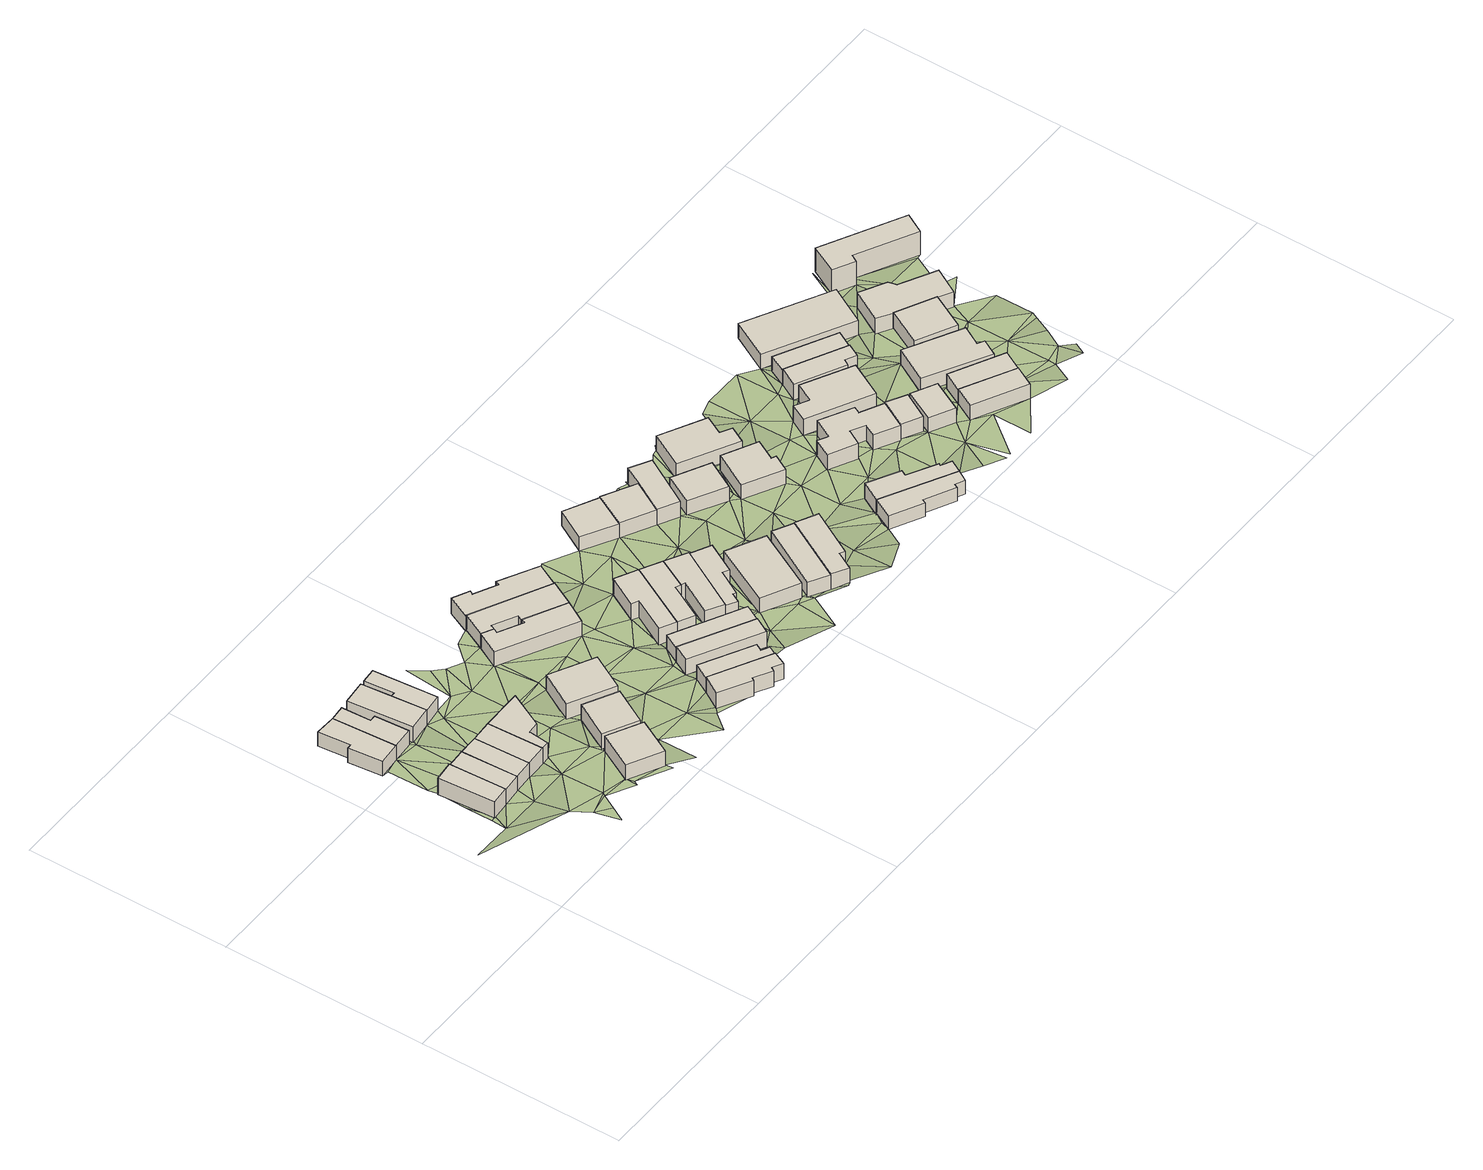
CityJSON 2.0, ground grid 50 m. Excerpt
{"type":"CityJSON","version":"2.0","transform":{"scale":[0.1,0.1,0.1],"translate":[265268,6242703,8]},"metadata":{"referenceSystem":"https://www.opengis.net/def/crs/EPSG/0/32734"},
"CityObjects":{
"building1":{"type":"Building","attributes":{"address":"14 Chapel Street Salt River Cape Town","building":"house","building:levels":"1","footprint":{"type":"Polygon"},"plus_code":"C9X3XRX9+XPX","ground_height":11.38,"building_height":4.1,"roof_height":15.48},"geometry":[{"type":"Solid","lod":"1","boundaries":[[[[0,1,2,3,4,5]],[[1,6,7,3,2]],[[6,8,9,7]],[[8,0,5,4,9]],[[4,3,7,9]],[[8,6,1,0]]]]}]},
"building2":{"type":"Building","attributes":{"address":"16 Chapel Street Salt River Cape Town","building":"house","building:levels":"1","footprint":{"type":"Polygon"},"plus_code":"C9X8XGXW+XCR","ground_height":11.04,"building_height":4.1,"roof_height":15.14},"geometry":[{"type":"Solid","lod":"1","boundaries":[[[[10,0,5,11]],[[0,8,12,5]],[[8,13,14,12]],[[13,10,11,14]],[[11,5,12,14]],[[13,8,0,10]]]]}]},
"building3":{"type":"Building","attributes":{"address":"21 Chapel Street Salt River Cape Town","building":"house","building:levels":"1","footprint":{"type":"Polygon"},"plus_code":"C8XXX7XC+XJV","ground_height":10.82,"building_height":4.1,"roof_height":14.92},"geometry":[{"type":"Solid","lod":"1","boundaries":[[[[15,16,17,18]],[[16,19,20,17]],[[19,21,22,20]],[[21,23,24,22]],[[23,25,26,24]],[[25,15,18,26]],[[18,17,20,22,24,26]],[[25,23,21,19,16,15]]]]}]},
"building4":{"type":"Building","attributes":{"address":"18 Chapel Street Salt River Cape Town","building":"house","building:levels":"1","footprint":{"type":"Polygon"},"plus_code":"C9XHX8X9+XPW","ground_height":11.04,"building_height":4.1,"roof_height":15.14},"geometry":[{"type":"Solid","lod":"1","boundaries":[[[[27,10,11,28]],[[10,13,14,11]],[[13,29,30,14]],[[29,27,28,30]],[[28,11,14,30]],[[29,13,10,27]]]]}]},
"building5":{"type":"Building","attributes":{"address":"23 Chapel Street Salt River Cape Town","building":"house","building:levels":"1","footprint":{"type":"Polygon"},"plus_code":"C9X6XMXP+XXR","ground_height":10.84,"building_height":4.1,"roof_height":14.94},"geometry":[{"type":"Solid","lod":"1","boundaries":[[[[31,32,33,18]],[[32,34,35,33]],[[34,36,37,35]],[[36,38,39,37]],[[38,40,17,39]],[[40,31,18,17]],[[18,33,35,37,39,17]],[[40,38,36,34,32,31]]]]}]},
"building6":{"type":"Building","attributes":{"address":"20 Chapel Street Salt River Cape Town","building":"house","building:levels":"1","footprint":{"type":"Polygon"},"plus_code":"C9XRX7XX+XVX","ground_height":10.97,"building_height":4.1,"roof_height":15.07},"geometry":[{"type":"Solid","lod":"1","boundaries":[[[[41,42,28,43]],[[42,44,30,28]],[[44,45,46,30]],[[45,41,43,46]],[[43,28,30,46]],[[45,44,42,41]]]]}]},
"building7":{"type":"Building","attributes":{"address":"Chapel Street Salt River Cape Town","building":"house","building:levels":"1","footprint":{"type":"Polygon"},"plus_code":"C9XHXCX6+XHW","ground_height":10.84,"building_height":4.1,"roof_height":14.94},"geometry":[{"type":"Solid","lod":"1","boundaries":[[[[47,48,49,50,51,52]],[[48,53,54,50,49]],[[53,55,56,54]],[[55,57,58,56]],[[57,47,52,51,58]],[[51,50,54,56,58]],[[57,55,53,48,47]]]]}]},
"building8":{"type":"Building","attributes":{"address":"22 Chapel Street Salt River Cape Town","building":"house","building:levels":"1","footprint":{"type":"Polygon"},"plus_code":"CCX4XJXQ+XQX","ground_height":10.97,"building_height":4.1,"roof_height":15.07},"geometry":[{"type":"Solid","lod":"1","boundaries":[[[[41,45,46,43]],[[45,59,60,46]],[[59,61,62,60]],[[61,63,64,62]],[[63,65,66,64]],[[65,41,43,66]],[[43,46,60,62,64,66]],[[65,63,61,59,45,41]]]]}]},
"building9":{"type":"Building","attributes":{"address":"28 Addison Road Salt River Cape Town","building":"house","building:levels":"1","footprint":{"type":"Polygon"},"plus_code":"CCXGXXXR+XRR","ground_height":11.49,"building_height":4.1,"roof_height":15.59},"geometry":[{"type":"Solid","lod":"1","boundaries":[[[[67,68,69,70]],[[68,71,72,69]],[[71,73,74,72]],[[73,67,70,74]],[[70,69,72,74]],[[73,71,68,67]]]]}]},
"building10":{"type":"Building","attributes":{"address":"Chapel Street Salt River Cape Town","building":"house","building:levels":"1","footprint":{"type":"Polygon"},"plus_code":"C9XRXRX3+XMV","ground_height":10.44,"building_height":4.1,"roof_height":14.54},"geometry":[{"type":"Solid","lod":"1","boundaries":[[[[75,76,77,78]],[[76,79,80,77]],[[79,47,52,80]],[[47,57,81,52]],[[57,82,83,81]],[[82,75,78,83]],[[78,77,80,52,81,83]],[[82,57,47,79,76,75]]]]}]},
"building11":{"type":"Building","attributes":{"address":"26 Addison Road Salt River Cape Town","building":"house","building:levels":"1","footprint":{"type":"Polygon"},"plus_code":"CCXRX2XX+X8W","ground_height":11.04,"building_height":4.1,"roof_height":15.14},"geometry":[{"type":"Solid","lod":"1","boundaries":[[[[84,85,86,87]],[[85,88,89,86]],[[88,90,91,89]],[[90,84,87,91]],[[87,86,89,91]],[[90,88,85,84]]]]}]},
"building12":{"type":"Building","attributes":{"address":"24 Addison Road Salt River Cape Town","building":"house","building:levels":"1","footprint":{"type":"Polygon"},"plus_code":"CFX2XJXQ+XGX","ground_height":10.74,"building_height":4.1,"roof_height":14.84},"geometry":[{"type":"Solid","lod":"1","boundaries":[[[[92,93,94,95]],[[93,96,97,94]],[[96,98,99,97]],[[98,92,95,99]],[[95,94,97,99]],[[98,96,93,92]]]]}]},
"building13":{"type":"Building","attributes":{"address":"14 Addison Road Salt River Cape Town","building":"house","building:levels":"1","footprint":{"type":"Polygon"},"plus_code":"CFX9XWX8+X9V","ground_height":10.28,"building_height":4.1,"roof_height":14.38},"geometry":[{"type":"Solid","lod":"1","boundaries":[[[[100,101,102,103]],[[101,104,105,102]],[[104,106,107,105]],[[106,108,109,107]],[[108,110,111,109]],[[110,112,113,111]],[[112,114,115,113]],[[114,100,103,115]],[[103,102,105,107,109,111,113,115]],[[114,112,110,108,106,104,101,100]]]]}]},
"building14":{"type":"Building","attributes":{"address":"17 Addison Road Salt River Cape Town","building":"house","building:levels":"1","footprint":{"type":"Polygon"},"plus_code":"CGX3XFXH+XPW","ground_height":11.41,"building_height":4.1,"roof_height":15.51},"geometry":[{"type":"Solid","lod":"1","boundaries":[[[[116,117,118,119,120]],[[117,121,122,118]],[[121,123,124,122]],[[123,125,126,124]],[[125,127,128,126]],[[127,129,130,128]],[[129,131,132,133,130]],[[131,116,120,119,133,132]],[[119,118,122,124,126,128,130,133]],[[131,129,127,125,123,121,117,116]]]]}]},
"building15":{"type":"Building","attributes":{"address":"15 Addison Road Salt River Cape Town","building":"house","building:levels":"1","footprint":{"type":"Polygon"},"plus_code":"CGX4XXX3+XHX","ground_height":11,"building_height":4.1,"roof_height":15.1},"geometry":[{"type":"Solid","lod":"1","boundaries":[[[[116,131,132,120]],[[131,134,135,132]],[[134,136,137,135]],[[136,138,139,137]],[[138,140,141,139]],[[140,116,120,141]],[[120,132,135,137,139,141]],[[140,138,136,134,131,116]]]]}]},
"building16":{"type":"Building","attributes":{"address":"12 Addison Road Salt River Cape Town","building":"house","building:levels":"1","footprint":{"type":"Polygon"},"plus_code":"CFXJXVXM+XJW","ground_height":10.28,"building_height":4.1,"roof_height":14.38},"geometry":[{"type":"Solid","lod":"1","boundaries":[[[[110,108,109,111]],[[108,142,143,109]],[[142,144,145,143]],[[144,101,102,145]],[[101,100,103,102]],[[100,146,147,148,103]],[[146,149,150,151,148,147]],[[149,110,111,151,150]],[[111,109,143,145,102,103,148,151]],[[149,146,100,101,144,142,108,110]]]]}]},
"building17":{"type":"Building","attributes":{"address":"13 Addison Road Salt River Cape Town","building":"house","building:levels":"1","footprint":{"type":"Polygon"},"plus_code":"CGX9X5XJ+X8V","ground_height":11.02,"building_height":4.1,"roof_height":15.12},"geometry":[{"type":"Solid","lod":"1","boundaries":[[[[152,153,154,155,156]],[[153,157,158,154]],[[157,159,160,161,158]],[[159,152,156,155,161,160]],[[155,154,158,161]],[[159,157,153,152]]]]}]},
"building18":{"type":"Building","attributes":{"address":"10 Addison Road Salt River Cape Town","building":"house","building:levels":"1","footprint":{"type":"Polygon"},"plus_code":"CFXMXMXX+XGV","ground_height":10.02,"building_height":4.1,"roof_height":14.12},"geometry":[{"type":"Solid","lod":"1","boundaries":[[[[162,163,164,147]],[[163,165,166,164]],[[165,167,168,166]],[[167,169,170,168]],[[169,171,172,170]],[[171,173,174,172]],[[173,175,150,174]],[[175,162,147,150]],[[147,164,166,168,170,172,174,150]],[[175,173,171,169,167,165,163,162]]]]}]},
"building19":{"type":"Building","attributes":{"address":"11 Addison Road Salt River Cape Town","building":"house","building:levels":"1","footprint":{"type":"Polygon"},"plus_code":"CGXFX6XF+X8W","ground_height":10.72,"building_height":4.1,"roof_height":14.82},"geometry":[{"type":"Solid","lod":"1","boundaries":[[[[159,176,177,160]],[[176,178,179,177]],[[178,152,156,179]],[[152,159,160,156]],[[160,177,179,156]],[[152,178,176,159]]]]}]},
"building20":{"type":"Building","attributes":{"address":"2 Tennyson Street Salt River Cape Town","building":"house","building:levels":"1","footprint":{"type":"Polygon"},"plus_code":"CGX9X4XX+XXX","ground_height":10.47,"building_height":4.1,"roof_height":14.57},"geometry":[{"type":"Solid","lod":"1","boundaries":[[[[180,181,182,183]],[[181,184,185,182]],[[184,186,187,185]],[[186,188,189,187]],[[188,190,191,189]],[[190,180,183,191]],[[183,182,185,187,189,191]],[[190,188,186,184,181,180]]]]}]},
"building21":{"type":"Building","attributes":{"address":"4 Tennyson Street Salt River Cape Town","building":"house","building:levels":"1","footprint":{"type":"Polygon"},"plus_code":"CGXPXMXG+XWX","ground_height":10.46,"building_height":4.1,"roof_height":14.56},"geometry":[{"type":"Solid","lod":"1","boundaries":[[[[192,180,183,193]],[[180,190,191,183]],[[190,194,195,191]],[[194,196,197,195]],[[196,198,199,197]],[[198,192,193,199]],[[193,183,191,195,197,199]],[[198,196,194,190,180,192]]]]}]},
"building22":{"type":"Building","attributes":{"address":"6 Tennyson Street Salt River Cape Town","building":"house","building:levels":"1","footprint":{"type":"Polygon"},"plus_code":"CGXVX7XH+XXX","ground_height":10.46,"building_height":4.1,"roof_height":14.56},"geometry":[{"type":"Solid","lod":"1","boundaries":[[[[200,192,201,193,202,203]],[[192,198,199,193,201]],[[198,204,205,199]],[[204,206,207,205]],[[206,208,209,207]],[[208,200,203,202,209]],[[202,193,199,205,207,209]],[[208,206,204,198,192,200]]]]}]},
"building23":{"type":"Building","attributes":{"address":"8 Tennyson Street Salt River Cape Town","building":"house","building:levels":"1","footprint":{"type":"Polygon"},"plus_code":"CHX6XPXX+XPX","ground_height":10.18,"building_height":4.1,"roof_height":14.28},"geometry":[{"type":"Solid","lod":"1","boundaries":[[[[210,211,212,203]],[[211,213,214,212]],[[213,215,216,214]],[[215,217,218,216]],[[217,219,220,218]],[[219,221,222,220]],[[221,223,224,222]],[[223,210,203,224]],[[203,212,214,216,218,220,222,224]],[[223,221,219,217,215,213,211,210]]]]}]},
"building24":{"type":"Building","attributes":{"address":"10 Tennyson Street Salt River Cape Town","building":"house","building:levels":"1","footprint":{"type":"Polygon"},"plus_code":"CHXGX3XG+XXX","ground_height":10.46,"building_height":4.1,"roof_height":14.56},"geometry":[{"type":"Solid","lod":"1","boundaries":[[[[225,226,227,228]],[[226,229,230,227]],[[229,231,232,230]],[[231,225,228,232]],[[228,227,230,232]],[[231,229,226,225]]]]}]},
"building25":{"type":"Building","attributes":{"address":"1 Tennyson Street Salt River Cape Town","building":"house","building:levels":"1","footprint":{"type":"Polygon"},"plus_code":"CHX4XCX5+XXR","ground_height":9.44,"building_height":4.1,"roof_height":13.54},"geometry":[{"type":"Solid","lod":"1","boundaries":[[[[233,234,235,236]],[[234,237,238,235]],[[237,239,240,238]],[[239,233,236,240]],[[236,235,238,240]],[[239,237,234,233]]]]}]},
"building26":{"type":"Building","attributes":{"address":"12 Tennyson Street Salt River Cape Town","building":"house","building:levels":"1","footprint":{"type":"Polygon"},"plus_code":"CHXWX9X7+X2R","ground_height":10.24,"building_height":4.1,"roof_height":14.34},"geometry":[{"type":"Solid","lod":"1","boundaries":[[[[241,242,243,244]],[[242,245,246,243]],[[245,247,248,246]],[[247,241,244,248]],[[244,243,246,248]],[[247,245,242,241]]]]}]},
"building27":{"type":"Building","attributes":{"address":"3 Tennyson Street Salt River Cape Town","building":"house","building:levels":"1","footprint":{"type":"Polygon"},"plus_code":"CHXGX6X5+XQX","ground_height":9.71,"building_height":4.1,"roof_height":13.81},"geometry":[{"type":"Solid","lod":"1","boundaries":[[[[249,250,251,252,253,240]],[[250,254,255,252,251]],[[254,256,257,255]],[[256,249,240,253,257]],[[253,252,255,257]],[[256,254,250,249]]]]}]},
"building28":{"type":"Building","attributes":{"address":"14 Tennyson Street Salt River Cape Town","building":"house","building:levels":"1","footprint":{"type":"Polygon"},"plus_code":"CJX5XRXQ+X6R","ground_height":10.38,"building_height":4.1,"roof_height":14.48},"geometry":[{"type":"Solid","lod":"1","boundaries":[[[[241,247,248,258,259,244]],[[247,260,261,258,248]],[[260,262,263,261]],[[262,264,265,263]],[[264,266,267,265]],[[266,241,244,259,267]],[[259,258,261,263,265,267]],[[266,264,262,260,247,241]]]]}]},
"building29":{"type":"Building","attributes":{"address":"5 Tennyson Street Salt River Cape Town","building":"house","building:levels":"1","footprint":{"type":"Polygon"},"plus_code":"CHXVX5XR+XPV","ground_height":9.89,"building_height":4.1,"roof_height":13.99},"geometry":[{"type":"Solid","lod":"1","boundaries":[[[[250,268,269,270,271,252]],[[268,272,273,270,269]],[[272,274,275,273]],[[274,254,276,275]],[[254,250,252,271,276]],[[271,270,273,275,276]],[[254,274,272,268,250]]]]}]},
"building30":{"type":"Building","attributes":{"address":"7 Tennyson Street Salt River Cape Town","building":"house","building:levels":"1","footprint":{"type":"Polygon"},"plus_code":"CJX5XXXG+XXV","ground_height":9.63,"building_height":4.1,"roof_height":13.73},"geometry":[{"type":"Solid","lod":"1","boundaries":[[[[277,278,279,280]],[[278,281,282,279]],[[281,283,284,282]],[[283,277,280,284]],[[280,279,282,284]],[[283,281,278,277]]]]}]},
"building31":{"type":"Building","attributes":{"address":"8 Burns Road Salt River Cape Town","building":"house","building:levels":"1","footprint":{"type":"Polygon"},"plus_code":"CJXPXHX6+XMX","ground_height":9.67,"building_height":4.1,"roof_height":13.77},"geometry":[{"type":"Solid","lod":"1","boundaries":[[[[285,286,287,288]],[[286,289,290,287]],[[289,291,292,290]],[[291,293,294,292]],[[293,295,296,294]],[[295,285,288,296]],[[288,287,290,292,294,296]],[[295,293,291,289,286,285]]]]}]},
"building32":{"type":"Building","attributes":{"address":"6 Salt River Cape Town","building":"house","building:levels":"1","footprint":{"type":"Polygon"},"plus_code":"CJXMX4X7+X5R","ground_height":9.63,"building_height":4.1,"roof_height":13.73},"geometry":[{"type":"Solid","lod":"1","boundaries":[[[[297,298,299,300]],[[298,301,302,299]],[[301,303,304,302]],[[303,305,306,304]],[[305,307,308,306]],[[307,297,300,308]],[[300,299,302,304,306,308]],[[307,305,303,301,298,297]]]]}]},
"building33":{"type":"Building","attributes":{"address":"19 Burns Road Salt River Cape Town","building":"house","building:levels":"1","footprint":{"type":"Polygon"},"plus_code":"CMX8XCXG+XVV","ground_height":10.25,"building_height":4.1,"roof_height":14.35},"geometry":[{"type":"Solid","lod":"1","boundaries":[[[[309,310,311,312]],[[310,313,314,311]],[[313,315,316,314]],[[315,317,318,316]],[[317,319,320,318]],[[319,321,322,320]],[[321,323,324,322]],[[323,309,312,324]],[[312,311,314,316,318,320,322,324]],[[323,321,319,317,315,313,310,309]]]]}]},
"building34":{"type":"Building","attributes":{"address":"17 Burns Road Salt River Cape Town","building":"house","building:levels":"1","footprint":{"type":"Polygon"},"plus_code":"CMXFX3XQ+XXX","ground_height":10.25,"building_height":4.1,"roof_height":14.35},"geometry":[{"type":"Solid","lod":"1","boundaries":[[[[325,326,322,324]],[[326,327,328,322]],[[327,329,330,328]],[[329,331,332,330]],[[331,333,334,332]],[[333,335,336,334]],[[335,337,338,336]],[[337,325,324,338]],[[324,322,328,330,332,334,336,338]],[[337,335,333,331,329,327,326,325]]]]}]},
"building35":{"type":"Building","attributes":{"address":"15 Burns Road Salt River Cape Town","building":"house","building:levels":"1","footprint":{"type":"Polygon"},"plus_code":"CMXWXWX3+XMX","ground_height":9.73,"building_height":4.1,"roof_height":13.83},"geometry":[{"type":"Solid","lod":"1","boundaries":[[[[339,340,341,342]],[[340,343,344,341]],[[343,345,346,344]],[[345,347,348,346]],[[347,349,350,348]],[[349,351,352,350]],[[351,353,354,352]],[[353,355,356,354]],[[355,357,358,356]],[[357,359,360,358]],[[359,361,362,360]],[[361,339,342,362]],[[342,341,344,346,348,350,352,354,356,358,360,362]],[[361,359,357,355,353,351,349,347,345,343,340,339]]]]}]},
"building36":{"type":"Building","attributes":{"address":"13 Burns Road Salt River Cape Town","building":"house","building:levels":"1","footprint":{"type":"Polygon"},"plus_code":"CPX5XPXH+X2R","ground_height":9.86,"building_height":4.1,"roof_height":13.96},"geometry":[{"type":"Solid","lod":"1","boundaries":[[[[363,364,365,366]],[[364,367,368,365]],[[367,369,370,368]],[[369,371,372,370]],[[371,373,374,372]],[[373,363,366,374]],[[366,365,368,370,372,374]],[[373,371,369,367,364,363]]]]}]},
"building37":{"type":"Building","attributes":{"address":"13 Tennyson Street Salt River Cape Town","building":"house","building:levels":"1","footprint":{"type":"Polygon"},"plus_code":"CPX7XRXM+X4V","ground_height":10.02,"building_height":4.1,"roof_height":14.12},"geometry":[{"type":"Solid","lod":"1","boundaries":[[[[375,376,342,377,378,341]],[[376,379,380,377,342]],[[379,381,382,380]],[[381,375,341,378,382]],[[378,377,380,382]],[[381,379,376,375]]]]}]},
"building38":{"type":"Building","attributes":{"address":"13A Tennyson Street Salt River Cape Town","building":"house","building:levels":"1","footprint":{"type":"Polygon"},"plus_code":"CPXHXCX2+XVR","ground_height":10.02,"building_height":4.1,"roof_height":14.12},"geometry":[{"type":"Solid","lod":"1","boundaries":[[[[383,384,385,386]],[[384,387,388,385]],[[387,389,390,388]],[[389,383,386,390]],[[386,385,388,390]],[[389,387,384,383]]]]}]},
"building39":{"type":"Building","attributes":{"address":"11 Burns Road Salt River Cape Town","building":"house","building:levels":"1","footprint":{"type":"Polygon"},"plus_code":"CPX9X7XF+X2X","ground_height":9.54,"building_height":4.1,"roof_height":13.64},"geometry":[{"type":"Solid","lod":"1","boundaries":[[[[391,392,393,394,395,396]],[[392,397,398,394,393]],[[397,399,400,398]],[[399,401,402,400]],[[401,403,404,402]],[[403,391,396,395,404]],[[395,394,398,400,402,404]],[[403,401,399,397,392,391]]]]}]},
"building40":{"type":"Building","attributes":{"address":"9 Burns Road Salt River Cape Town","building":"house","building:levels":"1","footprint":{"type":"Polygon"},"plus_code":"CPXFXHX3+X7V","ground_height":9.11,"building_height":4.1,"roof_height":13.21},"geometry":[{"type":"Solid","lod":"1","boundaries":[[[[405,406,407,396]],[[406,408,409,407]],[[408,410,411,409]],[[410,405,396,411]],[[396,407,409,411]],[[410,408,406,405]]]]}]},
"building41":{"type":"Building","attributes":{"address":"14 Coleridge Road Salt River Cape Town","building":"house","building:levels":"1","footprint":{"type":"Polygon"},"plus_code":"CQX4X6XJ+XVR","ground_height":9.98,"building_height":4.1,"roof_height":14.08},"geometry":[{"type":"Solid","lod":"1","boundaries":[[[[412,413,414,415,416,417]],[[413,418,419,415,414]],[[418,420,421,419]],[[420,412,417,416,421]],[[416,415,419,421]],[[420,418,413,412]]]]}]},
"building42":{"type":"Building","attributes":{"address":"12 Coleridge Road Salt River Cape Town","building":"house","building:levels":"1","footprint":{"type":"Polygon"},"plus_code":"CQX6XPXH+X7V","ground_height":9.82,"building_height":4.1,"roof_height":13.92},"geometry":[{"type":"Solid","lod":"1","boundaries":[[[[422,423,424,417]],[[423,425,426,424]],[[425,427,414,426]],[[427,422,417,414]],[[417,424,426,414]],[[427,425,423,422]]]]}]},
"building43":{"type":"Building","attributes":{"address":"10 Coleridge Road Salt River Cape Town","building":"house","building:levels":"1","footprint":{"type":"Polygon"},"plus_code":"CQX6XGX2+XFW","ground_height":9.7,"building_height":4.1,"roof_height":13.8},"geometry":[{"type":"Solid","lod":"1","boundaries":[[[[428,429,430,431]],[[429,432,433,430]],[[432,434,435,433]],[[434,436,437,435]],[[436,438,439,437]],[[438,428,431,439]],[[431,430,433,435,437,439]],[[438,436,434,432,429,428]]]]}]},
"building44":{"type":"Building","attributes":{"address":"7 Burns Road Salt River Cape Town","building":"house","building:levels":"1","footprint":{"type":"Polygon"},"plus_code":"CPXQX9X9+X7V","ground_height":9.03,"building_height":4.1,"roof_height":13.13},"geometry":[{"type":"Solid","lod":"1","boundaries":[[[[440,441,442,443]],[[441,444,445,442]],[[444,446,447,445]],[[446,440,443,447]],[[443,442,445,447]],[[446,444,441,440]]]]}]},
"building45":{"type":"Building","attributes":{"address":"8 Coleridge Road Salt River Cape Town","building":"house","building:levels":"1","footprint":{"type":"Polygon"},"plus_code":"CQXGXVXW+XJX","ground_height":9.53,"building_height":4.1,"roof_height":13.63},"geometry":[{"type":"Solid","lod":"1","boundaries":[[[[448,449,450,451,452,453]],[[449,454,455,451,450]],[[454,456,457,455]],[[456,448,453,452,457]],[[452,451,455,457]],[[456,454,449,448]]]]}]},
"building46":{"type":"Building","attributes":{"address":"6A Coleridge Road Salt River Cape Town","building":"house","building:levels":"1","footprint":{"type":"Polygon"},"plus_code":"CQXPX9XV+XPV","ground_height":9.35,"building_height":4.1,"roof_height":13.45},"geometry":[{"type":"Solid","lod":"1","boundaries":[[[[458,459,453,450]],[[459,460,461,453]],[[460,462,463,461]],[[462,464,465,463]],[[464,466,467,465]],[[466,468,469,467]],[[468,470,471,469]],[[470,458,450,471]],[[450,453,461,463,465,467,469,471]],[[470,468,466,464,462,460,459,458]]]]}]},
"building47":{"type":"Building","attributes":{"address":"6 Coleridge Road Salt River Cape Town","building":"house","building:levels":"2","footprint":{"type":"Polygon"},"plus_code":"CQXWXJX3+X5V","ground_height":8.81,"building_height":6.9,"roof_height":15.71},"geometry":[{"type":"Solid","lod":"1","boundaries":[[[[472,473,474,475]],[[473,476,477,474]],[[476,478,479,477]],[[478,480,481,479]],[[480,482,483,481]],[[482,472,475,483]],[[475,474,477,479,481,483]],[[482,480,478,476,473,472]]]]}]},
"terrain1":{"type":"TINRelief","geometry":[{"type":"CompositeSurface","lod":"1","boundaries":[[[484,485,486]],[[484,487,488]],[[487,489,488]],[[487,484,490]],[[487,491,489]],[[490,484,492]],[[486,492,484]],[[0,493,491]],[[493,15,494]],[[490,492,495]],[[15,25,494]],[[493,0,15]],[[496,497,498]],[[486,496,499]],[[492,486,500]],[[495,492,501]],[[496,498,502]],[[15,0,503]],[[10,503,0]],[[499,496,502]],[[499,500,486]],[[501,492,500]],[[504,15,503]],[[32,15,504]],[[27,503,10]],[[27,504,503]],[[502,505,499]],[[504,506,32]],[[507,32,506]],[[500,508,501]],[[505,502,509]],[[506,510,507]],[[504,57,506]],[[57,504,27]],[[500,511,508]],[[68,500,499]],[[509,512,505]],[[505,68,499]],[[513,27,41]],[[514,511,500]],[[512,515,505]],[[516,57,27]],[[516,27,513]],[[511,517,518]],[[68,514,500]],[[515,512,519]],[[82,57,516]],[[520,517,511]],[[514,520,511]],[[521,513,41]],[[514,68,522]],[[516,513,521]],[[82,516,523]],[[524,522,68]],[[65,521,41]],[[520,65,517]],[[85,514,522]],[[515,525,526]],[[514,85,520]],[[526,67,515]],[[524,68,67]],[[516,527,523]],[[516,521,527]],[[520,528,65]],[[520,85,528]],[[67,526,524]],[[528,93,65]],[[521,65,529]],[[523,527,530]],[[531,532,523]],[[524,526,533]],[[534,528,85]],[[531,523,530]],[[535,527,521]],[[65,93,529]],[[533,526,536]],[[534,85,537]],[[527,538,530]],[[521,529,535]],[[539,537,524]],[[527,535,538]],[[524,533,539]],[[536,540,533]],[[534,537,539]],[[535,529,541]],[[540,542,533]],[[543,529,93]],[[544,538,535]],[[545,534,539]],[[541,529,543]],[[542,116,533]],[[544,546,538]],[[547,534,545]],[[547,543,93]],[[539,533,140]],[[542,540,548]],[[533,116,140]],[[114,535,541]],[[544,549,546]],[[539,550,545]],[[140,153,539]],[[541,543,114]],[[539,153,550]],[[551,552,553]],[[545,554,547]],[[555,556,552]],[[557,551,553]],[[114,543,547]],[[551,555,552]],[[550,554,545]],[[547,554,114]],[[152,550,153]],[[153,140,558]],[[550,152,178]],[[554,550,178]],[[558,140,138]],[[114,554,559]],[[560,554,178]],[[559,100,114]],[[561,153,558]],[[178,562,560]],[[559,554,563]],[[563,554,560]],[[564,138,136]],[[178,565,562]],[[558,138,561]],[[138,564,561]],[[566,563,560]],[[567,100,559]],[[561,564,568]],[[567,559,563]],[[565,178,569]],[[100,570,146]],[[561,568,571]],[[571,572,561]],[[570,100,567]],[[565,569,573]],[[574,565,573]],[[163,146,570]],[[573,569,575]],[[571,569,572]],[[568,576,571]],[[573,577,574]],[[573,578,577]],[[575,569,579]],[[569,571,580]],[[570,581,163]],[[569,580,579]],[[579,582,583]],[[582,579,580]],[[571,584,580]],[[567,585,570]],[[584,571,576]],[[567,180,585]],[[581,570,237]],[[580,586,582]],[[180,192,587]],[[585,237,570]],[[585,180,587]],[[580,584,588]],[[586,219,582]],[[589,584,576]],[[226,586,580]],[[589,588,584]],[[192,590,587]],[[589,591,588]],[[587,592,585]],[[590,192,210]],[[237,585,592]],[[589,593,591]],[[586,226,594]],[[594,223,586]],[[590,592,587]],[[593,589,595]],[[591,225,588]],[[223,594,226]],[[210,223,590]],[[593,595,596]],[[223,226,597]],[[598,592,590]],[[591,599,225]],[[600,590,223]],[[597,226,225]],[[596,601,602]],[[596,603,601]],[[598,590,604]],[[600,223,597]],[[599,597,225]],[[590,600,604]],[[601,603,605]],[[606,604,600]],[[597,599,607]],[[601,605,266]],[[608,609,254]],[[605,603,610]],[[607,599,241]],[[600,597,611]],[[612,604,606]],[[600,611,606]],[[274,608,254]],[[266,607,241]],[[613,597,607]],[[611,597,613]],[[605,610,309]],[[604,612,272]],[[614,266,605]],[[309,614,605]],[[272,615,274]],[[611,613,616]],[[612,617,272]],[[607,266,618]],[[266,614,323]],[[612,619,617]],[[611,616,277]],[[620,266,323]],[[621,613,607]],[[612,277,619]],[[614,309,323]],[[616,613,291]],[[266,620,618]],[[622,272,617]],[[277,616,291]],[[621,607,618]],[[277,291,619]],[[622,617,298]],[[620,323,337]],[[617,619,623]],[[619,291,623]],[[621,618,624]],[[625,618,620]],[[620,337,626]],[[627,623,291]],[[628,624,627]],[[620,626,625]],[[298,629,630]],[[624,618,631]],[[337,632,626]],[[631,618,625]],[[627,633,623]],[[634,627,624]],[[629,635,630]],[[633,629,636]],[[637,632,638]],[[626,639,625]],[[634,624,631]],[[629,633,635]],[[627,640,633]],[[626,632,641]],[[632,637,642]],[[640,627,634]],[[639,626,643]],[[637,644,645]],[[635,633,640]],[[645,646,647]],[[632,642,641]],[[642,637,645]],[[631,369,634]],[[347,631,648]],[[641,643,626]],[[645,647,642]],[[347,369,631]],[[640,649,635]],[[643,650,639]],[[634,369,367]],[[640,634,367]],[[651,650,643]],[[640,652,649]],[[647,653,642]],[[643,641,376]],[[369,347,654]],[[641,642,384]],[[647,655,653]],[[640,367,656]],[[376,641,384]],[[653,384,642]],[[657,653,655]],[[658,652,640]],[[367,659,660]],[[661,369,654]],[[376,384,662]],[[392,367,660]],[[654,663,664]],[[392,656,367]],[[640,656,658]],[[661,654,664]],[[384,653,387]],[[662,384,383]],[[391,656,392]],[[653,665,666]],[[667,387,653]],[[661,664,668]],[[669,662,383]],[[660,670,392]],[[669,668,664]],[[656,391,444]],[[656,444,658]],[[667,653,666]],[[383,668,669]],[[671,661,668]],[[444,391,672]],[[387,667,673]],[[671,670,660]],[[383,674,668]],[[389,387,673]],[[389,674,383]],[[666,420,667]],[[420,666,675]],[[668,676,671]],[[670,671,677]],[[676,668,674]],[[389,673,678]],[[444,672,408]],[[677,679,670]],[[389,678,674]],[[671,676,677]],[[680,677,681]],[[674,678,682]],[[676,681,677]],[[683,444,408]],[[681,408,680]],[[681,676,684]],[[423,682,678]],[[420,685,412]],[[681,683,408]],[[684,676,686]],[[681,684,687]],[[683,681,687]],[[676,432,686]],[[685,688,412]],[[423,412,689]],[[682,423,690]],[[687,684,691]],[[686,692,684]],[[689,412,688]],[[432,693,690]],[[683,687,694]],[[423,695,690]],[[432,692,686]],[[689,695,423]],[[432,690,695]],[[694,696,683]],[[697,689,688]],[[698,692,432]],[[695,689,697]],[[697,688,699]],[[432,695,698]],[[692,698,448]],[[699,700,697]],[[478,696,694]],[[695,697,701]],[[696,478,702]],[[703,696,702]],[[478,694,704]],[[695,705,698]],[[448,698,706]],[[701,707,695]],[[707,705,695]],[[708,704,709]],[[708,478,704]],[[706,698,710]],[[708,480,478]],[[710,698,705]],[[708,709,462]],[[711,462,706]],[[712,480,708]],[[712,708,462]],[[480,712,713]]]}]}
},
"vertices":[
[158,397,28],[110,392,28],[110,392,71],[110,392,75],[158,397,75],[158,397,71],[120,255,28],[120,255,75],[165,259,28],[165,259,75],
[206,400,28],[206,400,71],[165,259,71],[213,263,28],[213,263,71],
[144,522,28],[134,677,28],[134,677,69],[144,522,69],[83,679,28],[83,679,69],[91,601,28],[91,601,69],[80,600,28],[80,600,69],[89,517,28],[89,517,69],
[254,401,28],[254,401,71],[260,266,28],[260,266,71],
[144,522,27],[196,526,27],[196,526,69],[190,610,27],[190,610,69],[175,609,27],[175,609,69],[171,680,27],[171,680,69],[134,677,27],
[306,404,26],[254,401,26],[306,404,71],[260,266,26],[312,268,26],[312,268,71],
[259,618,24],[252,689,24],[252,689,65],[252,689,69],[259,618,69],[259,618,65],[193,683,24],[193,683,69],[210,526,24],[210,526,69],[268,532,24],[268,532,69],
[331,269,26],[331,269,71],[336,318,26],[336,318,71],[364,320,26],[364,320,71],[407,406,26],[407,406,71],
[493,139,32],[412,182,32],[412,182,76],[493,139,76],[367,96,32],[367,96,76],[448,53,32],[448,53,76],
[302,694,24],[266,691,24],[266,691,65],[302,694,65],[273,619,24],[273,619,65],[268,532,65],[316,538,24],[316,538,65],
[543,236,27],[464,278,27],[464,278,71],[543,236,71],[418,193,27],[418,193,71],[497,151,27],[497,151,71],
[602,335,24],[497,391,24],[497,391,68],[602,335,68],[450,306,24],[450,306,68],[556,250,24],[556,250,68],
[704,479,21],[605,530,21],[605,530,64],[704,479,64],[602,520,21],[602,520,64],[545,550,21],[545,550,64],[550,561,21],[550,561,64],[523,575,21],[523,575,64],[494,521,21],[494,521,64],[674,426,21],[674,426,64],
[678,112,30],[651,67,30],[651,67,75],[678,112,75],[678,112,71],[726,25,30],[726,25,75],[730,32,30],[730,32,75],[774,8,30],[774,8,75],[779,17,30],[779,17,75],[804,4,30],[804,4,75],[819,36,30],[819,36,71],[819,36,75],
[831,58,30],[831,58,71],[812,68,30],[812,68,71],[821,85,30],[821,85,71],[699,151,30],[699,151,71],
[555,571,21],[555,571,64],[611,542,21],[611,542,64],[734,537,21],[734,537,61],[734,537,64],[550,631,21],[550,631,61],[550,631,64],
[719,217,27],[699,179,27],[699,179,71],[719,217,71],[719,217,68],[864,90,27],[864,90,71],[885,128,27],[885,128,68],[885,128,71],
[734,537,16],[762,592,16],[762,592,61],[670,641,16],[670,641,61],[666,631,16],[666,631,61],[611,659,16],[611,659,61],[616,668,16],[616,668,61],[576,688,16],[576,688,61],[550,631,16],
[906,167,27],[906,167,68],[739,255,27],[739,255,68],
[866,417,19],[814,444,19],[814,444,66],[866,417,66],[774,370,19],[774,370,66],[789,362,19],[789,362,66],[746,281,19],[746,281,66],[784,261,19],[784,261,66],
[916,390,19],[916,390,66],[823,241,19],[823,241,66],[867,324,19],[867,324,66],[879,318,19],[879,318,66],
[968,361,19],[916,390,63],[968,361,66],[968,361,63],[889,314,19],[889,314,66],[844,233,19],[844,233,66],[885,210,19],[885,210,66],
[968,361,22],[885,210,22],[885,210,63],[910,195,22],[910,195,63],[922,217,22],[922,217,63],[929,213,22],[929,213,63],[962,272,22],[962,272,63],[977,264,22],[977,264,63],[1016,336,22],[1016,336,63],
[1102,258,22],[1013,304,22],[1013,304,66],[1102,258,66],[940,163,22],[940,163,66],[1029,117,22],[1029,117,66],
[1004,613,14],[925,654,14],[925,654,55],[1004,613,55],[884,580,14],[884,580,55],[963,535,14],[963,535,55],
[1168,235,19],[1121,260,19],[1121,260,63],[1168,235,63],[1039,110,19],[1039,110,63],[1086,84,19],[1086,84,63],
[963,535,15],[1039,493,15],[1039,493,55],[1039,493,58],[963,535,58],[1082,571,15],[1082,571,58],[1004,613,15],[1004,613,58],
[1086,84,65],[1168,235,65],[1124,63,19],[1124,63,65],[1147,105,19],[1147,105,65],[1159,99,19],[1159,99,65],[1219,208,19],[1219,208,65],
[1087,467,15],[1087,467,58],[1087,467,60],[1039,493,60],[1154,586,15],[1154,586,60],[1105,613,15],[1105,613,60],[1082,571,60],
[1222,482,16],[1135,528,16],[1135,528,57],[1222,482,57],[1098,459,16],[1098,459,57],[1184,412,16],[1184,412,57],
[1314,384,16],[1303,389,16],[1303,389,58],[1314,384,58],[1329,438,16],[1329,438,58],[1248,480,16],[1248,480,58],[1202,393,16],[1202,393,58],[1293,345,16],[1293,345,58],
[1327,566,14],[1220,623,14],[1220,623,57],[1327,566,57],[1175,540,14],[1175,540,57],[1310,468,14],[1310,468,57],[1331,507,14],[1331,507,57],[1304,522,14],[1304,522,57],
[1299,87,24],[1374,47,24],[1374,47,63],[1299,87,63],[1379,57,24],[1379,57,63],[1450,20,24],[1450,20,63],[1455,30,24],[1455,30,63],[1477,18,24],[1477,18,63],[1493,45,24],[1493,45,63],[1324,136,24],[1324,136,63],
[1324,136,19],[1493,45,19],[1509,74,19],[1509,74,63],[1484,87,19],[1484,87,63],[1487,92,19],[1487,92,63],[1418,130,19],[1418,130,63],[1425,143,19],[1425,143,63],[1350,184,19],[1350,184,63],
[1538,226,14],[1573,291,14],[1573,291,58],[1538,226,58],[1519,319,14],[1519,319,58],[1527,335,14],[1527,335,58],[1450,376,14],[1450,376,58],[1425,329,14],[1425,329,58],[1401,342,14],[1401,342,58],[1378,300,14],[1378,300,58],[1443,266,14],[1443,266,58],[1463,302,14],[1463,302,58],[1497,284,14],[1497,284,58],[1482,256,14],[1482,256,58],
[1512,467,14],[1489,423,14],[1489,423,60],[1512,467,60],[1455,441,14],[1455,441,60],[1433,400,14],[1433,400,60],[1585,321,14],[1585,321,60],[1629,405,14],[1629,405,60],
[1573,291,18],[1538,226,18],[1538,226,61],[1573,291,61],[1584,201,18],[1584,201,61],[1619,265,18],[1619,265,61],
[1624,264,20],[1586,190,20],[1586,190,61],[1624,264,61],[1644,160,20],[1644,160,61],[1682,234,20],[1682,234,61],
[1535,524,11],[1511,479,11],[1511,479,52],[1511,479,56],[1535,524,56],[1535,524,52],[1624,421,11],[1624,421,56],[1632,435,11],[1632,435,56],[1658,421,11],[1658,421,56],[1674,452,11],[1674,452,56],
[1535,524,10],[1674,452,10],[1674,452,52],[1696,493,10],[1696,493,52],[1556,566,10],[1556,566,52],
[1817,124,19],[1693,189,19],[1693,189,59],[1693,189,61],[1817,124,61],[1817,124,59],[1667,140,19],[1667,140,61],[1791,76,19],[1791,76,61],
[1817,124,18],[1842,171,18],[1842,171,59],[1717,236,18],[1717,236,59],[1693,189,18],
[1845,229,17],[1829,238,17],[1829,238,58],[1845,229,58],[1854,284,17],[1854,284,58],[1722,356,17],[1722,356,58],[1676,272,17],[1676,272,58],[1824,191,17],[1824,191,58],
[1798,574,8],[1598,681,8],[1598,681,51],[1798,574,51],[1549,590,8],[1549,590,51],[1749,483,8],[1749,483,51],
[1897,387,13],[1805,434,13],[1805,434,54],[1805,434,56],[1897,387,56],[1897,387,54],[1761,349,13],[1761,349,56],[1853,302,13],[1853,302,56],
[1805,434,10],[1897,387,10],[1930,368,10],[1930,368,54],[1965,431,10],[1965,431,54],[1880,477,10],[1880,477,54],[1875,497,10],[1875,497,54],[1813,531,10],[1813,531,54],[1771,455,10],[1771,455,54],
[2044,564,8],[1852,665,8],[1852,665,77],[2044,564,77],[1817,599,8],[1817,599,77],[1868,573,8],[1868,573,77],[1878,590,8],[1878,590,77],[2018,516,8],[2018,516,77],
[105,215,33],[4,215,35],[219,135,36],[120,255,33],[107,250,33],[105,315,34],[165,259,31],[110,392,30],[205,215,31],[105,415,30],[105,515,28],[213,263,31],[246,92,36],[261,31,36],[281,67,35],[305,110,35],[305,215,32],[260,266,32],[300,102,35],[205,415,28],[205,515,27],[367,96,35],[210,526,27],[190,610,28],[312,268,30],[366,67,35],[193,683,28],[331,269,30],[371,77,35],[305,415,26],[405,215,32],[448,53,36],[305,515,24],[364,320,30],[336,318,30],[450,34,36],[405,315,30],[405,415,26],[418,193,32],[367,542,24],[497,151,32],[505,15,33],[505,110,32],[405,515,24],[450,306,30],[505,415,24],[428,596,24],[405,620,24],[377,662,24],[605,110,30],[556,250,27],[494,521,23],[605,15,33],[543,236,30],[468,577,23],[605,215,27],[637,56,33],[505,515,23],[651,67,33],[605,415,22],[523,575,23],[605,315,25],[505,620,23],[602,335,25],[726,25,34],[550,631,23],[705,215,27],[605,530,23],[550,561,23],[545,550,23],[705,315,23],[611,542,23],[555,571,23],[602,520,23],[805,110,30],[705,415,21],[746,281,23],[864,90,29],[784,261,27],[774,370,20],[831,58,34],[823,241,27],[789,362,25],[814,444,20],[879,54,32],[906,167,29],[805,515,17],[906,110,29],[885,128,29],[844,233,27],[867,324,25],[885,210,27],[995,8,31],[879,318,25],[889,314,25],[910,195,27],[940,163,29],[805,620,16],[929,213,27],[922,217,27],[1006,110,27],[906,515,16],[977,264,25],[906,415,19],[1029,117,27],[1041,93,27],[1006,415,18],[1039,110,27],[963,535,17],[1086,84,25],[1006,315,22],[1111,56,28],[1124,63,28],[1106,315,19],[1039,493,17],[1121,260,22],[1106,415,18],[1159,99,24],[1147,105,25],[1206,15,29],[1087,467,18],[1206,110,24],[1098,459,18],[1206,315,17],[1082,622,15],[1004,613,16],[1272,41,29],[1184,412,17],[1135,528,19],[1202,393,17],[1306,110,24],[1106,620,15],[1206,415,17],[1175,540,16],[1306,315,17],[1206,515,16],[1306,215,19],[1293,345,17],[1206,620,14],[1310,468,16],[1314,384,17],[1378,300,16],[1406,215,18],[1329,438,17],[1303,389,17],[1327,566,16],[1232,634,14],[1401,342,16],[1425,143,22],[1331,507,16],[1406,415,14],[1347,572,14],[1304,522,16],[1487,92,21],[1418,130,22],[1443,266,18],[1406,515,12],[1506,215,18],[1506,110,21],[1482,256,18],[1484,87,21],[1509,74,21],[1493,45,26],[1518,63,26],[1425,329,16],[1368,609,11],[1463,302,17],[1497,284,17],[1406,620,11],[1606,110,20],[1527,335,17],[1568,37,23],[1506,515,11],[1616,11,23],[1506,620,8],[1489,423,16],[1512,467,16],[1585,321,19],[1584,201,20],[1519,319,17],[1573,291,19],[1629,12,23],[1707,110,20],[1667,140,20],[1606,315,19],[1619,265,20],[1624,421,15],[1629,405,15],[1556,566,11],[1693,189,20],[1676,272,18],[1707,15,21],[1722,356,18],[1658,421,14],[1717,236,20],[1632,435,15],[1674,452,14],[1707,415,14],[1824,191,18],[1749,483,10],[1761,349,17],[1882,44,21],[1807,315,17],[1771,455,15],[1906,92,18],[1907,110,18],[1845,229,18],[1805,434,15],[1853,302,17],[1829,238,18],[1813,531,12],[1907,215,16],[1798,574,9],[1954,119,18],[1907,315,15],[1963,62,23],[1979,92,20],[1977,164,20],[1817,599,9],[1843,666,9],[1875,497,11],[2006,221,16],[1930,368,13],[1998,205,16],[1907,515,11],[1880,477,11],[2007,315,12],[2007,415,10],[2007,515,9],[2018,516,9]
]}
